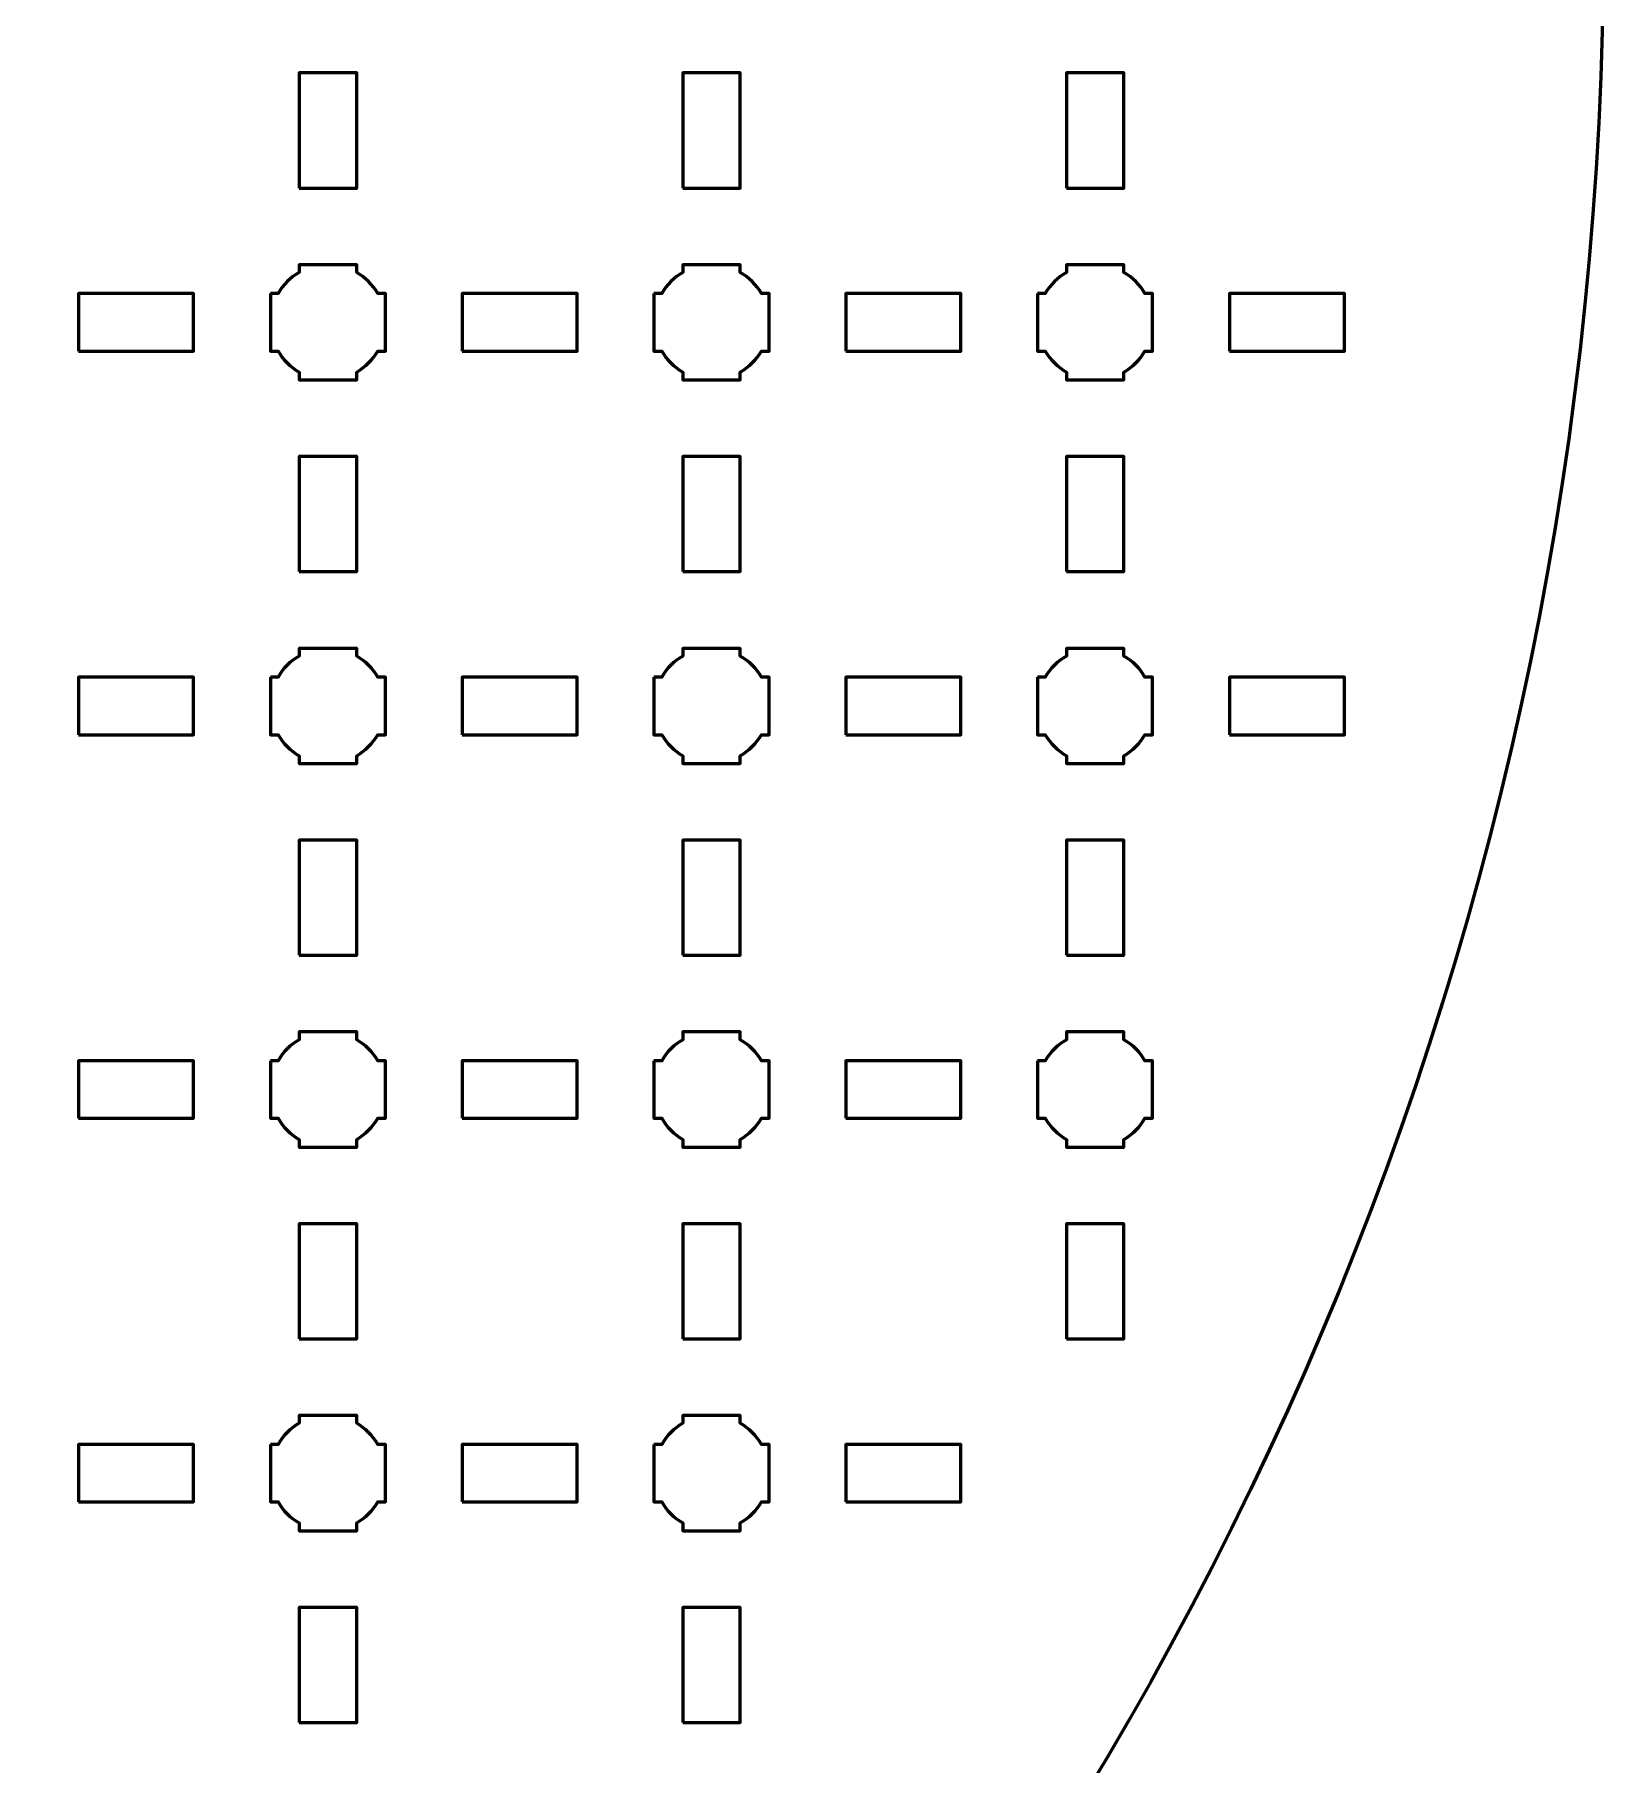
# Model space of a CAD drawing. Header units: centimetres. Extents: x -29.1 to 8.1, y -33.5 to 3.8.
# Drawn here: x -0.03 to 8.15, y -24.37 to -15.35 of the extents above; entities that cross this region are included whole.
import ezdxf

# ---------------------------------------------------------------- set-up
doc = ezdxf.new("R2010")
doc.units = ezdxf.units.CM
doc.header["$MEASUREMENT"] = 0
doc.layers.add('Layer 1', color=7, linetype='Continuous')

msp = doc.modelspace()

# ---------------------------------------------------------------- linework, layer by layer
at = {"layer": 'Layer 1', "lineweight": 53}
for points in [[(1.35, -16.15), (1.65, -16.15), (1.65, -15.55), (1.35, -15.55), (1.35, -16.15)], [(3.35, -16.15), (3.65, -16.15), (3.65, -15.55), (3.35, -15.55), (3.35, -16.15)], [(5.35, -16.15), (5.65, -16.15), (5.65, -15.55), (5.35, -15.55), (5.35, -16.15)], [(0.2, -17), (0.8, -17), (0.8, -16.7), (0.2, -16.7), (0.2, -17)], [(2.2, -17), (2.8, -17), (2.8, -16.7), (2.2, -16.7), (2.2, -17)], [(4.2, -17), (4.8, -17), (4.8, -16.7), (4.2, -16.7), (4.2, -17)], [(6.2, -17), (6.8, -17), (6.8, -16.7), (6.2, -16.7), (6.2, -17)], [(1.35, -18.15), (1.65, -18.15), (1.65, -17.55), (1.35, -17.55), (1.35, -18.15)], [(3.35, -18.15), (3.65, -18.15), (3.65, -17.55), (3.35, -17.55), (3.35, -18.15)], [(5.35, -18.15), (5.65, -18.15), (5.65, -17.55), (5.35, -17.55), (5.35, -18.15)], [(0.2, -19), (0.8, -19), (0.8, -18.7), (0.2, -18.7), (0.2, -19)], [(2.2, -19), (2.8, -19), (2.8, -18.7), (2.2, -18.7), (2.2, -19)], [(4.2, -19), (4.8, -19), (4.8, -18.7), (4.2, -18.7), (4.2, -19)], [(6.2, -19), (6.8, -19), (6.8, -18.7), (6.2, -18.7), (6.2, -19)], [(1.35, -20.15), (1.65, -20.15), (1.65, -19.55), (1.35, -19.55), (1.35, -20.15)], [(3.35, -20.15), (3.65, -20.15), (3.65, -19.55), (3.35, -19.55), (3.35, -20.15)], [(5.35, -20.15), (5.65, -20.15), (5.65, -19.55), (5.35, -19.55), (5.35, -20.15)], [(0.2, -21), (0.8, -21), (0.8, -20.7), (0.2, -20.7), (0.2, -21)], [(2.2, -21), (2.8, -21), (2.8, -20.7), (2.2, -20.7), (2.2, -21)], [(4.2, -21), (4.8, -21), (4.8, -20.7), (4.2, -20.7), (4.2, -21)], [(1.35, -22.15), (1.65, -22.15), (1.65, -21.55), (1.35, -21.55), (1.35, -22.15)], [(3.35, -22.15), (3.65, -22.15), (3.65, -21.55), (3.35, -21.55), (3.35, -22.15)], [(5.35, -22.15), (5.65, -22.15), (5.65, -21.55), (5.35, -21.55), (5.35, -22.15)], [(0.2, -23), (0.8, -23), (0.8, -22.7), (0.2, -22.7), (0.2, -23)], [(2.2, -23), (2.8, -23), (2.8, -22.7), (2.2, -22.7), (2.2, -23)], [(4.2, -23), (4.8, -23), (4.8, -22.7), (4.2, -22.7), (4.2, -23)], [(1.35, -24.15), (1.65, -24.15), (1.65, -23.55), (1.35, -23.55), (1.35, -24.15)], [(3.35, -24.15), (3.65, -24.15), (3.65, -23.55), (3.35, -23.55), (3.35, -24.15)]]:
    msp.add_lwpolyline(points, close=True, dxfattribs=at)
at = {"layer": 'Layer 1', "color": 250, "lineweight": 53}
msp.add_ellipse((-10.5, -14.85), major_axis=(0, 18.65), ratio=1, dxfattribs=at)
at = {"layer": 'Layer 1', "lineweight": 53}
for points in [[(1.2, -16.7), (1.2, -16.7), (1.24015, -16.7), (1.24015, -16.7), (1.24015, -16.7), (1.2665, -16.65447), (1.30447, -16.6165), (1.35, -16.59015), (1.35, -16.59015), (1.35, -16.59015), (1.35, -16.55), (1.35, -16.55), (1.35, -16.55), (1.35, -16.55), (1.5, -16.55), (1.5, -16.55), (1.5, -16.55), (1.5, -16.55), (1.65, -16.55), (1.65, -16.55), (1.65, -16.55), (1.65, -16.55), (1.65, -16.59015), (1.65, -16.59015), (1.65, -16.59015), (1.69553, -16.6165), (1.7335, -16.65447), (1.75985, -16.7), (1.75985, -16.7), (1.75985, -16.7), (1.8, -16.7), (1.8, -16.7), (1.8, -16.7), (1.8, -16.7), (1.8, -16.85), (1.8, -16.85), (1.8, -16.85), (1.8, -16.85), (1.8, -17), (1.8, -17), (1.8, -17), (1.8, -17), (1.75985, -17), (1.75985, -17), (1.75985, -17), (1.7335, -17.04553), (1.69553, -17.0835), (1.65, -17.10985), (1.65, -17.10985), (1.65, -17.10985), (1.65, -17.15), (1.65, -17.15), (1.65, -17.15), (1.65, -17.15), (1.5, -17.15), (1.5, -17.15), (1.5, -17.15), (1.5, -17.15), (1.35, -17.15), (1.35, -17.15), (1.35, -17.15), (1.35, -17.15), (1.35, -17.10985), (1.35, -17.10985), (1.35, -17.10985), (1.30447, -17.0835), (1.2665, -17.04553), (1.24015, -17), (1.24015, -17), (1.24015, -17), (1.2, -17), (1.2, -17), (1.2, -17), (1.2, -17), (1.2, -16.85), (1.2, -16.85), (1.2, -16.85), (1.2, -16.85), (1.2, -16.7), (1.2, -16.7)], [(3.2, -16.7), (3.2, -16.7), (3.24015, -16.7), (3.24015, -16.7), (3.24015, -16.7), (3.2665, -16.65447), (3.30447, -16.6165), (3.35, -16.59015), (3.35, -16.59015), (3.35, -16.59015), (3.35, -16.55), (3.35, -16.55), (3.35, -16.55), (3.35, -16.55), (3.5, -16.55), (3.5, -16.55), (3.5, -16.55), (3.5, -16.55), (3.65, -16.55), (3.65, -16.55), (3.65, -16.55), (3.65, -16.55), (3.65, -16.59015), (3.65, -16.59015), (3.65, -16.59015), (3.69553, -16.6165), (3.7335, -16.65447), (3.75985, -16.7), (3.75985, -16.7), (3.75985, -16.7), (3.8, -16.7), (3.8, -16.7), (3.8, -16.7), (3.8, -16.7), (3.8, -16.85), (3.8, -16.85), (3.8, -16.85), (3.8, -16.85), (3.8, -17), (3.8, -17), (3.8, -17), (3.8, -17), (3.75985, -17), (3.75985, -17), (3.75985, -17), (3.7335, -17.04553), (3.69553, -17.0835), (3.65, -17.10985), (3.65, -17.10985), (3.65, -17.10985), (3.65, -17.15), (3.65, -17.15), (3.65, -17.15), (3.65, -17.15), (3.5, -17.15), (3.5, -17.15), (3.5, -17.15), (3.5, -17.15), (3.35, -17.15), (3.35, -17.15), (3.35, -17.15), (3.35, -17.15), (3.35, -17.10985), (3.35, -17.10985), (3.35, -17.10985), (3.30447, -17.0835), (3.2665, -17.04553), (3.24015, -17), (3.24015, -17), (3.24015, -17), (3.2, -17), (3.2, -17), (3.2, -17), (3.2, -17), (3.2, -16.85), (3.2, -16.85), (3.2, -16.85), (3.2, -16.85), (3.2, -16.7), (3.2, -16.7)], [(5.2, -16.7), (5.2, -16.7), (5.24015, -16.7), (5.24015, -16.7), (5.24015, -16.7), (5.2665, -16.65447), (5.30447, -16.6165), (5.35, -16.59015), (5.35, -16.59015), (5.35, -16.59015), (5.35, -16.55), (5.35, -16.55), (5.35, -16.55), (5.35, -16.55), (5.5, -16.55), (5.5, -16.55), (5.5, -16.55), (5.5, -16.55), (5.65, -16.55), (5.65, -16.55), (5.65, -16.55), (5.65, -16.55), (5.65, -16.59015), (5.65, -16.59015), (5.65, -16.59015), (5.69553, -16.6165), (5.7335, -16.65447), (5.75985, -16.7), (5.75985, -16.7), (5.75985, -16.7), (5.8, -16.7), (5.8, -16.7), (5.8, -16.7), (5.8, -16.7), (5.8, -16.85), (5.8, -16.85), (5.8, -16.85), (5.8, -16.85), (5.8, -17), (5.8, -17), (5.8, -17), (5.8, -17), (5.75985, -17), (5.75985, -17), (5.75985, -17), (5.7335, -17.04553), (5.69553, -17.0835), (5.65, -17.10985), (5.65, -17.10985), (5.65, -17.10985), (5.65, -17.15), (5.65, -17.15), (5.65, -17.15), (5.65, -17.15), (5.5, -17.15), (5.5, -17.15), (5.5, -17.15), (5.5, -17.15), (5.35, -17.15), (5.35, -17.15), (5.35, -17.15), (5.35, -17.15), (5.35, -17.10985), (5.35, -17.10985), (5.35, -17.10985), (5.30447, -17.0835), (5.2665, -17.04553), (5.24015, -17), (5.24015, -17), (5.24015, -17), (5.2, -17), (5.2, -17), (5.2, -17), (5.2, -17), (5.2, -16.85), (5.2, -16.85), (5.2, -16.85), (5.2, -16.85), (5.2, -16.7), (5.2, -16.7)], [(1.2, -18.7), (1.2, -18.7), (1.24015, -18.7), (1.24015, -18.7), (1.24015, -18.7), (1.2665, -18.65447), (1.30447, -18.6165), (1.35, -18.59015), (1.35, -18.59015), (1.35, -18.59015), (1.35, -18.55), (1.35, -18.55), (1.35, -18.55), (1.35, -18.55), (1.5, -18.55), (1.5, -18.55), (1.5, -18.55), (1.5, -18.55), (1.65, -18.55), (1.65, -18.55), (1.65, -18.55), (1.65, -18.55), (1.65, -18.59015), (1.65, -18.59015), (1.65, -18.59015), (1.69553, -18.6165), (1.7335, -18.65447), (1.75985, -18.7), (1.75985, -18.7), (1.75985, -18.7), (1.8, -18.7), (1.8, -18.7), (1.8, -18.7), (1.8, -18.7), (1.8, -18.85), (1.8, -18.85), (1.8, -18.85), (1.8, -18.85), (1.8, -19), (1.8, -19), (1.8, -19), (1.8, -19), (1.75985, -19), (1.75985, -19), (1.75985, -19), (1.7335, -19.04553), (1.69553, -19.0835), (1.65, -19.10985), (1.65, -19.10985), (1.65, -19.10985), (1.65, -19.15), (1.65, -19.15), (1.65, -19.15), (1.65, -19.15), (1.5, -19.15), (1.5, -19.15), (1.5, -19.15), (1.5, -19.15), (1.35, -19.15), (1.35, -19.15), (1.35, -19.15), (1.35, -19.15), (1.35, -19.10985), (1.35, -19.10985), (1.35, -19.10985), (1.30447, -19.0835), (1.2665, -19.04553), (1.24015, -19), (1.24015, -19), (1.24015, -19), (1.2, -19), (1.2, -19), (1.2, -19), (1.2, -19), (1.2, -18.85), (1.2, -18.85), (1.2, -18.85), (1.2, -18.85), (1.2, -18.7), (1.2, -18.7)], [(3.2, -18.7), (3.2, -18.7), (3.24015, -18.7), (3.24015, -18.7), (3.24015, -18.7), (3.2665, -18.65447), (3.30447, -18.6165), (3.35, -18.59015), (3.35, -18.59015), (3.35, -18.59015), (3.35, -18.55), (3.35, -18.55), (3.35, -18.55), (3.35, -18.55), (3.5, -18.55), (3.5, -18.55), (3.5, -18.55), (3.5, -18.55), (3.65, -18.55), (3.65, -18.55), (3.65, -18.55), (3.65, -18.55), (3.65, -18.59015), (3.65, -18.59015), (3.65, -18.59015), (3.69553, -18.6165), (3.7335, -18.65447), (3.75985, -18.7), (3.75985, -18.7), (3.75985, -18.7), (3.8, -18.7), (3.8, -18.7), (3.8, -18.7), (3.8, -18.7), (3.8, -18.85), (3.8, -18.85), (3.8, -18.85), (3.8, -18.85), (3.8, -19), (3.8, -19), (3.8, -19), (3.8, -19), (3.75985, -19), (3.75985, -19), (3.75985, -19), (3.7335, -19.04553), (3.69553, -19.0835), (3.65, -19.10985), (3.65, -19.10985), (3.65, -19.10985), (3.65, -19.15), (3.65, -19.15), (3.65, -19.15), (3.65, -19.15), (3.5, -19.15), (3.5, -19.15), (3.5, -19.15), (3.5, -19.15), (3.35, -19.15), (3.35, -19.15), (3.35, -19.15), (3.35, -19.15), (3.35, -19.10985), (3.35, -19.10985), (3.35, -19.10985), (3.30447, -19.0835), (3.2665, -19.04553), (3.24015, -19), (3.24015, -19), (3.24015, -19), (3.2, -19), (3.2, -19), (3.2, -19), (3.2, -19), (3.2, -18.85), (3.2, -18.85), (3.2, -18.85), (3.2, -18.85), (3.2, -18.7), (3.2, -18.7)], [(5.2, -18.7), (5.2, -18.7), (5.24015, -18.7), (5.24015, -18.7), (5.24015, -18.7), (5.2665, -18.65447), (5.30447, -18.6165), (5.35, -18.59015), (5.35, -18.59015), (5.35, -18.59015), (5.35, -18.55), (5.35, -18.55), (5.35, -18.55), (5.35, -18.55), (5.5, -18.55), (5.5, -18.55), (5.5, -18.55), (5.5, -18.55), (5.65, -18.55), (5.65, -18.55), (5.65, -18.55), (5.65, -18.55), (5.65, -18.59015), (5.65, -18.59015), (5.65, -18.59015), (5.69553, -18.6165), (5.7335, -18.65447), (5.75985, -18.7), (5.75985, -18.7), (5.75985, -18.7), (5.8, -18.7), (5.8, -18.7), (5.8, -18.7), (5.8, -18.7), (5.8, -18.85), (5.8, -18.85), (5.8, -18.85), (5.8, -18.85), (5.8, -19), (5.8, -19), (5.8, -19), (5.8, -19), (5.75985, -19), (5.75985, -19), (5.75985, -19), (5.7335, -19.04553), (5.69553, -19.0835), (5.65, -19.10985), (5.65, -19.10985), (5.65, -19.10985), (5.65, -19.15), (5.65, -19.15), (5.65, -19.15), (5.65, -19.15), (5.5, -19.15), (5.5, -19.15), (5.5, -19.15), (5.5, -19.15), (5.35, -19.15), (5.35, -19.15), (5.35, -19.15), (5.35, -19.15), (5.35, -19.10985), (5.35, -19.10985), (5.35, -19.10985), (5.30447, -19.0835), (5.2665, -19.04553), (5.24015, -19), (5.24015, -19), (5.24015, -19), (5.2, -19), (5.2, -19), (5.2, -19), (5.2, -19), (5.2, -18.85), (5.2, -18.85), (5.2, -18.85), (5.2, -18.85), (5.2, -18.7), (5.2, -18.7)], [(1.2, -20.7), (1.2, -20.7), (1.24015, -20.7), (1.24015, -20.7), (1.24015, -20.7), (1.2665, -20.65447), (1.30447, -20.6165), (1.35, -20.59015), (1.35, -20.59015), (1.35, -20.59015), (1.35, -20.55), (1.35, -20.55), (1.35, -20.55), (1.35, -20.55), (1.5, -20.55), (1.5, -20.55), (1.5, -20.55), (1.5, -20.55), (1.65, -20.55), (1.65, -20.55), (1.65, -20.55), (1.65, -20.55), (1.65, -20.59015), (1.65, -20.59015), (1.65, -20.59015), (1.69553, -20.6165), (1.7335, -20.65447), (1.75985, -20.7), (1.75985, -20.7), (1.75985, -20.7), (1.8, -20.7), (1.8, -20.7), (1.8, -20.7), (1.8, -20.7), (1.8, -20.85), (1.8, -20.85), (1.8, -20.85), (1.8, -20.85), (1.8, -21), (1.8, -21), (1.8, -21), (1.8, -21), (1.75985, -21), (1.75985, -21), (1.75985, -21), (1.7335, -21.04553), (1.69553, -21.0835), (1.65, -21.10985), (1.65, -21.10985), (1.65, -21.10985), (1.65, -21.15), (1.65, -21.15), (1.65, -21.15), (1.65, -21.15), (1.5, -21.15), (1.5, -21.15), (1.5, -21.15), (1.5, -21.15), (1.35, -21.15), (1.35, -21.15), (1.35, -21.15), (1.35, -21.15), (1.35, -21.10985), (1.35, -21.10985), (1.35, -21.10985), (1.30447, -21.0835), (1.2665, -21.04553), (1.24015, -21), (1.24015, -21), (1.24015, -21), (1.2, -21), (1.2, -21), (1.2, -21), (1.2, -21), (1.2, -20.85), (1.2, -20.85), (1.2, -20.85), (1.2, -20.85), (1.2, -20.7), (1.2, -20.7)], [(3.2, -20.7), (3.2, -20.7), (3.24015, -20.7), (3.24015, -20.7), (3.24015, -20.7), (3.2665, -20.65447), (3.30447, -20.6165), (3.35, -20.59015), (3.35, -20.59015), (3.35, -20.59015), (3.35, -20.55), (3.35, -20.55), (3.35, -20.55), (3.35, -20.55), (3.5, -20.55), (3.5, -20.55), (3.5, -20.55), (3.5, -20.55), (3.65, -20.55), (3.65, -20.55), (3.65, -20.55), (3.65, -20.55), (3.65, -20.59015), (3.65, -20.59015), (3.65, -20.59015), (3.69553, -20.6165), (3.7335, -20.65447), (3.75985, -20.7), (3.75985, -20.7), (3.75985, -20.7), (3.8, -20.7), (3.8, -20.7), (3.8, -20.7), (3.8, -20.7), (3.8, -20.85), (3.8, -20.85), (3.8, -20.85), (3.8, -20.85), (3.8, -21), (3.8, -21), (3.8, -21), (3.8, -21), (3.75985, -21), (3.75985, -21), (3.75985, -21), (3.7335, -21.04553), (3.69553, -21.0835), (3.65, -21.10985), (3.65, -21.10985), (3.65, -21.10985), (3.65, -21.15), (3.65, -21.15), (3.65, -21.15), (3.65, -21.15), (3.5, -21.15), (3.5, -21.15), (3.5, -21.15), (3.5, -21.15), (3.35, -21.15), (3.35, -21.15), (3.35, -21.15), (3.35, -21.15), (3.35, -21.10985), (3.35, -21.10985), (3.35, -21.10985), (3.30447, -21.0835), (3.2665, -21.04553), (3.24015, -21), (3.24015, -21), (3.24015, -21), (3.2, -21), (3.2, -21), (3.2, -21), (3.2, -21), (3.2, -20.85), (3.2, -20.85), (3.2, -20.85), (3.2, -20.85), (3.2, -20.7), (3.2, -20.7)], [(5.2, -20.7), (5.2, -20.7), (5.24015, -20.7), (5.24015, -20.7), (5.24015, -20.7), (5.2665, -20.65447), (5.30447, -20.6165), (5.35, -20.59015), (5.35, -20.59015), (5.35, -20.59015), (5.35, -20.55), (5.35, -20.55), (5.35, -20.55), (5.35, -20.55), (5.5, -20.55), (5.5, -20.55), (5.5, -20.55), (5.5, -20.55), (5.65, -20.55), (5.65, -20.55), (5.65, -20.55), (5.65, -20.55), (5.65, -20.59015), (5.65, -20.59015), (5.65, -20.59015), (5.69553, -20.6165), (5.7335, -20.65447), (5.75985, -20.7), (5.75985, -20.7), (5.75985, -20.7), (5.8, -20.7), (5.8, -20.7), (5.8, -20.7), (5.8, -20.7), (5.8, -20.85), (5.8, -20.85), (5.8, -20.85), (5.8, -20.85), (5.8, -21), (5.8, -21), (5.8, -21), (5.8, -21), (5.75985, -21), (5.75985, -21), (5.75985, -21), (5.7335, -21.04553), (5.69553, -21.0835), (5.65, -21.10985), (5.65, -21.10985), (5.65, -21.10985), (5.65, -21.15), (5.65, -21.15), (5.65, -21.15), (5.65, -21.15), (5.5, -21.15), (5.5, -21.15), (5.5, -21.15), (5.5, -21.15), (5.35, -21.15), (5.35, -21.15), (5.35, -21.15), (5.35, -21.15), (5.35, -21.10985), (5.35, -21.10985), (5.35, -21.10985), (5.30447, -21.0835), (5.2665, -21.04553), (5.24015, -21), (5.24015, -21), (5.24015, -21), (5.2, -21), (5.2, -21), (5.2, -21), (5.2, -21), (5.2, -20.85), (5.2, -20.85), (5.2, -20.85), (5.2, -20.85), (5.2, -20.7), (5.2, -20.7)], [(1.2, -22.7), (1.2, -22.7), (1.24015, -22.7), (1.24015, -22.7), (1.24015, -22.7), (1.2665, -22.65447), (1.30447, -22.6165), (1.35, -22.59015), (1.35, -22.59015), (1.35, -22.59015), (1.35, -22.55), (1.35, -22.55), (1.35, -22.55), (1.35, -22.55), (1.5, -22.55), (1.5, -22.55), (1.5, -22.55), (1.5, -22.55), (1.65, -22.55), (1.65, -22.55), (1.65, -22.55), (1.65, -22.55), (1.65, -22.59015), (1.65, -22.59015), (1.65, -22.59015), (1.69553, -22.6165), (1.7335, -22.65447), (1.75985, -22.7), (1.75985, -22.7), (1.75985, -22.7), (1.8, -22.7), (1.8, -22.7), (1.8, -22.7), (1.8, -22.7), (1.8, -22.85), (1.8, -22.85), (1.8, -22.85), (1.8, -22.85), (1.8, -23), (1.8, -23), (1.8, -23), (1.8, -23), (1.75985, -23), (1.75985, -23), (1.75985, -23), (1.7335, -23.04553), (1.69553, -23.0835), (1.65, -23.10985), (1.65, -23.10985), (1.65, -23.10985), (1.65, -23.15), (1.65, -23.15), (1.65, -23.15), (1.65, -23.15), (1.5, -23.15), (1.5, -23.15), (1.5, -23.15), (1.5, -23.15), (1.35, -23.15), (1.35, -23.15), (1.35, -23.15), (1.35, -23.15), (1.35, -23.10985), (1.35, -23.10985), (1.35, -23.10985), (1.30447, -23.0835), (1.2665, -23.04553), (1.24015, -23), (1.24015, -23), (1.24015, -23), (1.2, -23), (1.2, -23), (1.2, -23), (1.2, -23), (1.2, -22.85), (1.2, -22.85), (1.2, -22.85), (1.2, -22.85), (1.2, -22.7), (1.2, -22.7)], [(3.2, -22.7), (3.2, -22.7), (3.24015, -22.7), (3.24015, -22.7), (3.24015, -22.7), (3.2665, -22.65447), (3.30447, -22.6165), (3.35, -22.59015), (3.35, -22.59015), (3.35, -22.59015), (3.35, -22.55), (3.35, -22.55), (3.35, -22.55), (3.35, -22.55), (3.5, -22.55), (3.5, -22.55), (3.5, -22.55), (3.5, -22.55), (3.65, -22.55), (3.65, -22.55), (3.65, -22.55), (3.65, -22.55), (3.65, -22.59015), (3.65, -22.59015), (3.65, -22.59015), (3.69553, -22.6165), (3.7335, -22.65447), (3.75985, -22.7), (3.75985, -22.7), (3.75985, -22.7), (3.8, -22.7), (3.8, -22.7), (3.8, -22.7), (3.8, -22.7), (3.8, -22.85), (3.8, -22.85), (3.8, -22.85), (3.8, -22.85), (3.8, -23), (3.8, -23), (3.8, -23), (3.8, -23), (3.75985, -23), (3.75985, -23), (3.75985, -23), (3.7335, -23.04553), (3.69553, -23.0835), (3.65, -23.10985), (3.65, -23.10985), (3.65, -23.10985), (3.65, -23.15), (3.65, -23.15), (3.65, -23.15), (3.65, -23.15), (3.5, -23.15), (3.5, -23.15), (3.5, -23.15), (3.5, -23.15), (3.35, -23.15), (3.35, -23.15), (3.35, -23.15), (3.35, -23.15), (3.35, -23.10985), (3.35, -23.10985), (3.35, -23.10985), (3.30447, -23.0835), (3.2665, -23.04553), (3.24015, -23), (3.24015, -23), (3.24015, -23), (3.2, -23), (3.2, -23), (3.2, -23), (3.2, -23), (3.2, -22.85), (3.2, -22.85), (3.2, -22.85), (3.2, -22.85), (3.2, -22.7), (3.2, -22.7)]]:
    msp.add_open_spline(points, degree=3, knots=[0, 0, 0, 0, 0.05, 0.05, 0.05, 0.05, 0.1, 0.1, 0.1, 0.1, 0.15, 0.15, 0.15, 0.15, 0.2, 0.2, 0.2, 0.2, 0.25, 0.25, 0.25, 0.25, 0.3, 0.3, 0.3, 0.3, 0.35, 0.35, 0.35, 0.35, 0.4, 0.4, 0.4, 0.4, 0.45, 0.45, 0.45, 0.45, 0.5, 0.5, 0.5, 0.5, 0.55, 0.55, 0.55, 0.55, 0.6, 0.6, 0.6, 0.6, 0.65, 0.65, 0.65, 0.65, 0.7, 0.7, 0.7, 0.7, 0.75, 0.75, 0.75, 0.75, 0.8, 0.8, 0.8, 0.8, 0.85, 0.85, 0.85, 0.85, 0.9, 0.9, 0.9, 0.9, 0.95, 0.95, 0.95, 0.95, 1, 1, 1, 1], dxfattribs=at)

doc.saveas('drawing.dxf')
